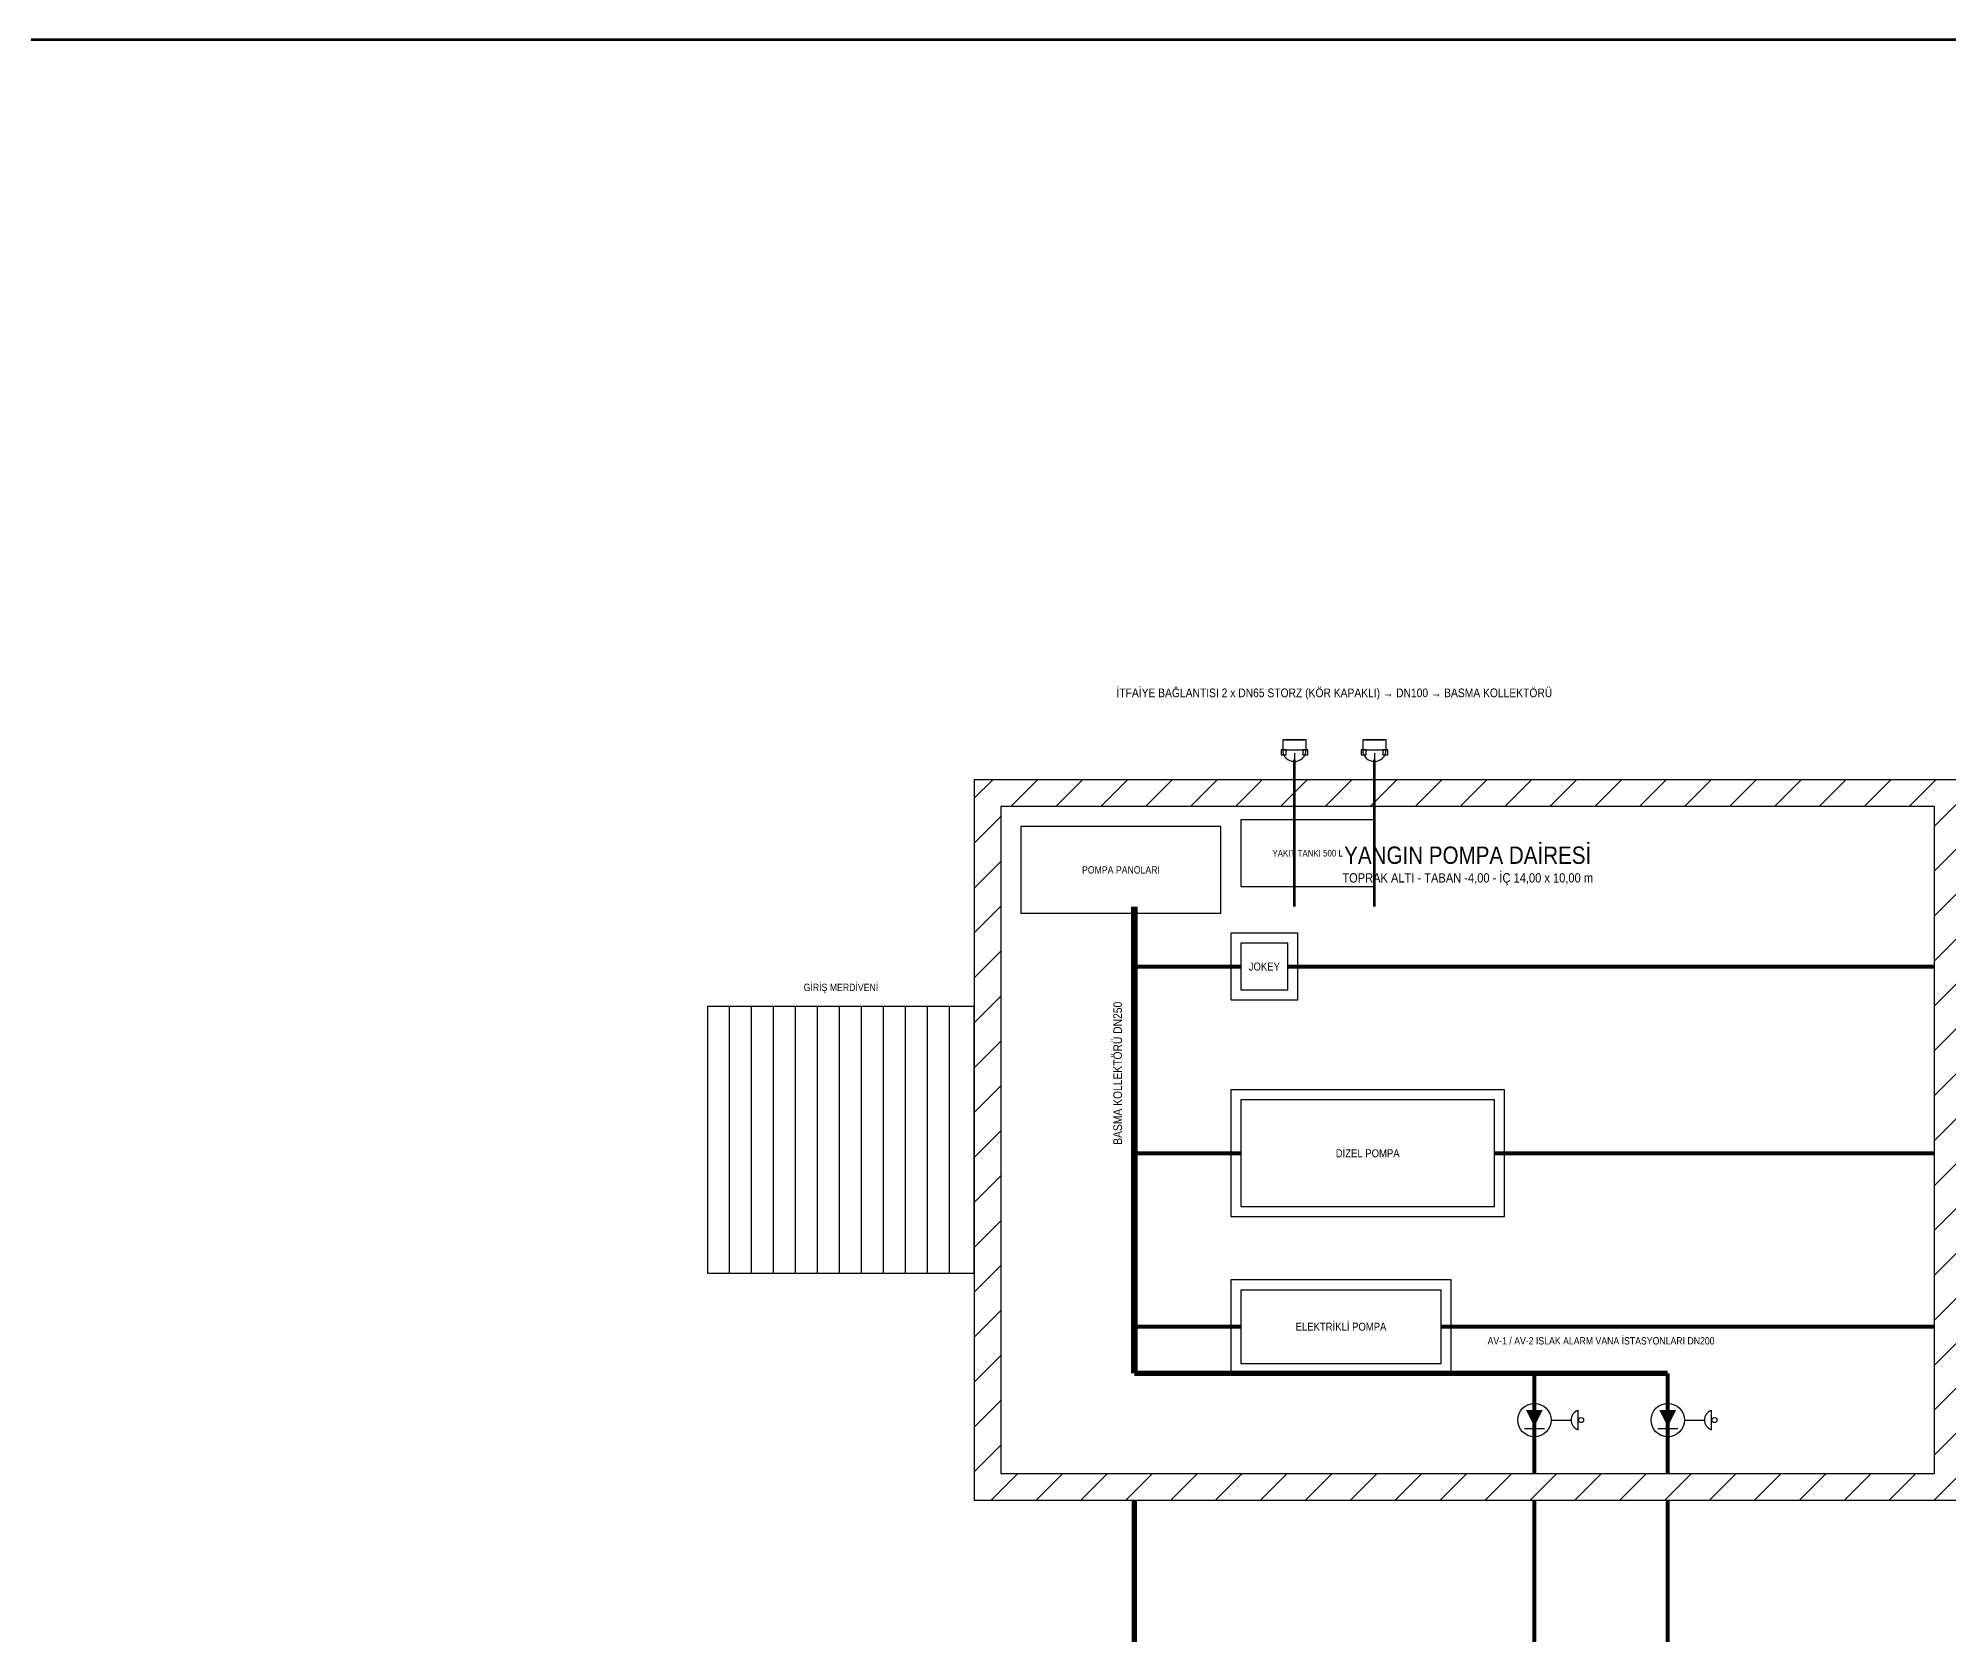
# Model space of a CAD drawing. Header units: centimetres. Extents: x 183171 to 202211, y -17274 to 19108.
# Drawn here: x 190265 to 193130, y 16714 to 19108 of the extents above; entities that cross this region are included whole.
import ezdxf
from ezdxf.enums import TextEntityAlignment as Align

# ---------------------------------------------------------------- set-up
doc = ezdxf.new("R2010")
doc.units = ezdxf.units.CM
doc.header["$LTSCALE"] = 20
doc.linetypes.add('DASHED', pattern=[1.524, 1.27, -0.254])
for name, color, linetype in [('ROTAS-PAFTA', 7, 'CONTINUOUS'), ('ROTAS-YANGIN-CAP', 2, 'CONTINUOUS'), ('ROTAS-YANGIN-HIDRANT-BORU', 4, 'DASHED'), ('ROTAS-YANGIN-POMPA-DAIRESI', 7, 'CONTINUOUS'), ('ROTAS-YANGIN-SEMBOL', 1, 'CONTINUOUS'), ('ROTAS-YANGIN-SPR-ANA', 1, 'CONTINUOUS'), ('ROTAS-YANGIN-SPR-GOMULU', 1, 'DASHED'), ('ROTAS-YANGIN-TARAMA', 8, 'CONTINUOUS'), ('ROTAS-YANGIN-YAZI', 7, 'CONTINUOUS')]:
    doc.layers.add(name, color=color, linetype=linetype)
doc.styles.add('ROTAS', font='arial.ttf')

# ---------------------------------------------------------------- blocks, each defined once
blk = doc.blocks.new('ROTAS-SMB-ISLAK-ALARM')
h = blk.add_hatch(color=256)
h.dxf.hatch_style = 1
h.paths.add_polyline_path([(-6, -5), (-6, 5), (4, 0)])
for p, q in [((-6, 26), (6, 26)), ((0, 10), (0, 22)), ((5, -6), (5, 6))]:
    blk.add_line(p, q)
for centre, radius in [((0, 28), 1.5), ((0, 0), 10)]:
    blk.add_circle(centre, radius)
blk.add_arc((0, 28), 6, 200, 340)
blk = doc.blocks.new('ROTAS-SMB-STORZ')
for p, q in [((0, -6), (0, 6)), ((8, 0), (13, 0))]:
    blk.add_line(p, q)
for points in [[(0, -7), (6, -7), (6, 7), (0, 7)], [(6, 5), (9, 5), (9, 8), (6, 8)], [(6, -8), (9, -8), (9, -5), (6, -5)]]:
    blk.add_lwpolyline(points, close=True)
blk.add_arc((6, 0), 7, -90, 90)

msp = doc.modelspace()

# ---------------------------------------------------------------- hatches: boundary and pattern name
at = {"layer": 'ROTAS-YANGIN-TARAMA'}
h = msp.add_hatch(dxfattribs=at)
h.set_pattern_fill('ANSI31', scale=15)
h.paths.add_polyline_path([(191669, 16916), (195219, 16916), (195219, 17996), (191669, 17996)])
h.paths.add_polyline_path([(191709, 16956), (193109, 16956), (193109, 17956), (191709, 17956)])
h.paths.add_polyline_path([(193149, 16956), (194149, 16956), (194149, 17956), (193149, 17956)])
h.paths.add_polyline_path([(194179, 16956), (195179, 16956), (195179, 17956), (194179, 17956)])

# ---------------------------------------------------------------- linework, layer by layer
at = {"layer": 'ROTAS-PAFTA', "const_width": 4}
msp.add_lwpolyline([(184109, 6806), (201109, 6806), (201109, 19106), (184109, 19106)], close=True, dxfattribs=at)
at = {"layer": 'ROTAS-YANGIN-HIDRANT-BORU', "const_width": 8}
msp.add_lwpolyline([(191909, 16916), (191909, 16256)], dxfattribs=at)
at = {"layer": 'ROTAS-YANGIN-POMPA-DAIRESI'}
for p, q in [((191302, 17256), (191302, 17656)), ((191335, 17256), (191335, 17656)), ((191368, 17256), (191368, 17656)), ((191401, 17256), (191401, 17656)), ((191434, 17256), (191434, 17656)), ((191467, 17256), (191467, 17656)), ((191500, 17256), (191500, 17656)), ((191533, 17256), (191533, 17656)), ((191566, 17256), (191566, 17656)), ((191599, 17256), (191599, 17656)), ((191632, 17256), (191632, 17656))]:
    msp.add_line(p, q, dxfattribs=at)
for points in [[(191669, 16916), (195219, 16916), (195219, 17996), (191669, 17996)], [(191709, 16956), (193109, 16956), (193109, 17956), (191709, 17956)], [(191739, 17796), (192039, 17796), (192039, 17926), (191739, 17926)], [(192069, 17836), (192269, 17836), (192269, 17936), (192069, 17936)], [(192054, 17666), (192154, 17666), (192154, 17766), (192054, 17766)], [(192069, 17681), (192139, 17681), (192139, 17751), (192069, 17751)], [(191269, 17256), (191669, 17256), (191669, 17656), (191269, 17656)], [(192054, 17341), (192464, 17341), (192464, 17531), (192054, 17531)], [(192069, 17356), (192449, 17356), (192449, 17516), (192069, 17516)], [(192054, 17106), (192384, 17106), (192384, 17246), (192054, 17246)], [(192069, 17121), (192369, 17121), (192369, 17231), (192069, 17231)]]:
    msp.add_lwpolyline(points, close=True, dxfattribs=at)
at = {"layer": 'ROTAS-YANGIN-SPR-ANA'}
for points, const_width in [([(192149, 18026), (192149, 17806)], 4), ([(192269, 18026), (192269, 17806)], 4), ([(191909, 17106), (191909, 17806)], 10), ([(192069, 17716), (191909, 17716)], 6), ([(192139, 17716), (193109, 17716)], 6), ([(192069, 17436), (191909, 17436)], 6), ([(192449, 17436), (193109, 17436)], 6), ([(192069, 17176), (191909, 17176)], 6), ([(192369, 17176), (193109, 17176)], 6), ([(191909, 17106), (192709, 17106)], 8), ([(192509, 17106), (192509, 16956)], 6), ([(192709, 17106), (192709, 16956)], 6)]:
    msp.add_lwpolyline(points, dxfattribs=dict(at, const_width=const_width))
at = {"layer": 'ROTAS-YANGIN-SPR-GOMULU', "const_width": 6}
for points in [[(192509, 16916), (192509, 15486)], [(192709, 16916), (192709, 15486)]]:
    msp.add_lwpolyline(points, dxfattribs=at)

# ---------------------------------------------------------------- block references
at = {"layer": 'ROTAS-YANGIN-SEMBOL', "xscale": 2.5, "yscale": 2.5, "rotation": -90}
for name, p in [('ROTAS-SMB-STORZ', (192149, 18056)), ('ROTAS-SMB-STORZ', (192269, 18056)), ('ROTAS-SMB-ISLAK-ALARM', (192509, 17036)), ('ROTAS-SMB-ISLAK-ALARM', (192709, 17036))]:
    msp.add_blockref(name, p, dxfattribs=at)

# ---------------------------------------------------------------- texts
at = {"layer": 'ROTAS-YANGIN-CAP', "style": 'ROTAS', "width": 0.85}
msp.add_text('BASMA KOLLEKTÖRÜ DN250', height=13, rotation=90, dxfattribs=at).set_placement((191884, 17556), align=Align.MIDDLE_CENTER)
at = {"layer": 'ROTAS-YANGIN-YAZI', "style": 'ROTAS', "width": 0.85}
for s, height, p in [('İTFAİYE BAĞLANTISI 2 x DN65 STORZ (KÖR KAPAKLI) → DN100 → BASMA KOLLEKTÖRÜ', 13, (192209, 18116)), ('GİRİŞ MERDİVENİ', 11, (191469, 17676)), ('AV-1 / AV-2 ISLAK ALARM VANA İSTASYONLARI DN200', 11, (192609, 17146))]:
    msp.add_text(s, height=height, dxfattribs=at).set_placement(p, align=Align.BOTTOM_CENTER)
for s, height, p in [('YAKIT TANKI 500 L', 10, (192169, 17886)), ('POMPA PANOLARI', 11, (191889, 17861)), ('JOKEY', 12, (192104, 17716)), ('DİZEL POMPA', 12, (192259, 17436)), ('ELEKTRİKLİ POMPA', 12, (192219, 17176))]:
    msp.add_text(s, height=height, dxfattribs=at).set_placement(p, align=Align.MIDDLE_CENTER)
for s, height, p in [('YANGIN POMPA DAİRESİ', 26, (192409, 17896)), ('TOPRAK ALTI - TABAN -4,00 - İÇ 14,00 x 10,00 m', 14, (192409, 17856))]:
    msp.add_text(s, height=height, dxfattribs=at).set_placement(p, align=Align.TOP_CENTER)

doc.saveas('drawing.dxf')
